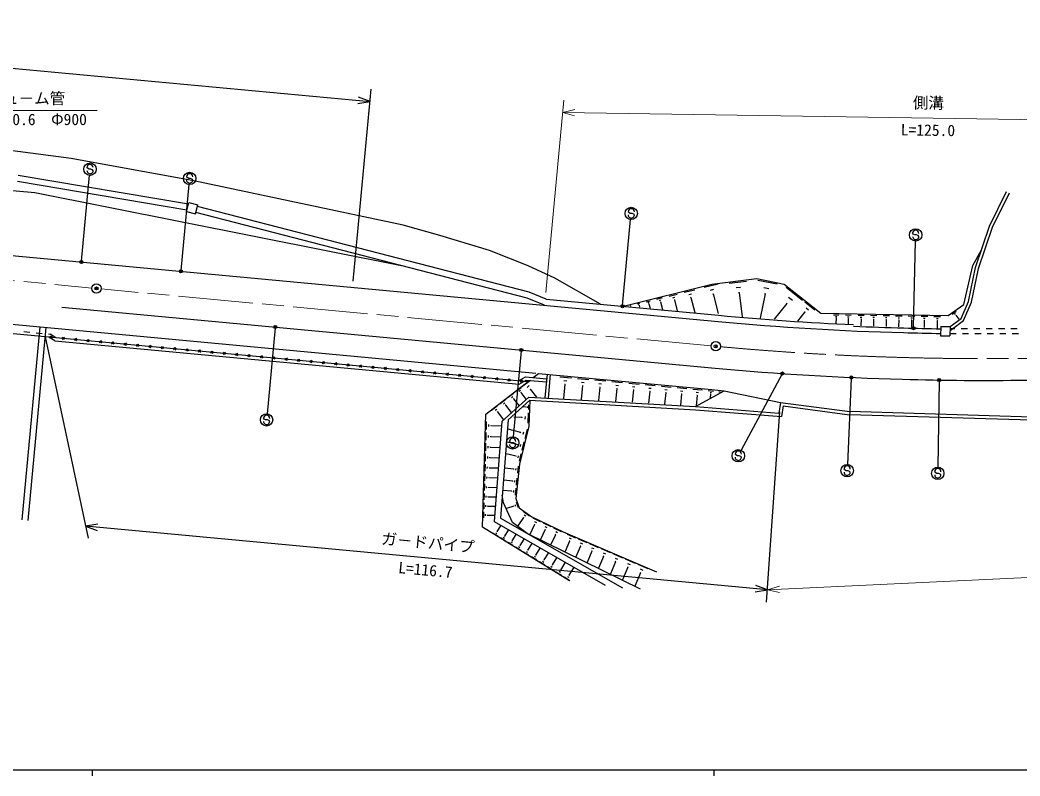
# Model space of a CAD drawing. Units: millimetres, scale not verified. Extents: x 0 to 700000, y -47500 to 447500.
# Drawn here: x 156420 to 317199, y 204000 to 325524 of the extents above; entities that cross this region are included whole.
import ezdxf
from ezdxf.enums import TextEntityAlignment as Align

# ---------------------------------------------------------------- set-up
doc = ezdxf.new("R2010")
doc.units = ezdxf.units.MM
doc.header["$LTSCALE"] = 1000
doc.header["$PDMODE"] = 32
doc.header["$PDSIZE"] = 500
doc.linetypes.add('CHAIN', pattern=[18.5, 12, -1.5, 3.5, -1.5])
for name, color, linetype, lineweight in [('M-STR-HTXT', 7, 'Continuous', 13), ('M-STR-STRC', 7, 'Continuous', 25), ('M-TTL-BAND', 7, 'Continuous', 25), ('S-TTL', 7, 'Continuous', 25)]:
    doc.layers.add(name, color=color, linetype=linetype, lineweight=lineweight)
doc.styles.add('@ＭＳ ゴシック', font='')
doc.styles.add('ＭＳ ゴシック', font='')
doc.styles.get('@ＭＳ ゴシック').set_extended_font_data('@MS Gothic')
doc.styles.get('ＭＳ ゴシック').set_extended_font_data('MS Gothic')

msp = doc.modelspace()

# ---------------------------------------------------------------- linework, layer by layer
at = {"layer": 'M-STR-HTXT'}
for p, q in [((240965, 281701), (243856, 312656)), ((149807, 310962), (168807, 310962)), ((245610, 311152), (243670, 310665)), ((361196, 308824), (243670, 310665)), ((243670, 310665), (245593, 310117)), ((276602, 233924), (392382, 239381)), ((278507, 234532), (276602, 233924)), ((276602, 233924), (278556, 233498))]:
    msp.add_line(p, q, dxfattribs=at)
at = {"layer": 'M-STR-STRC'}
for p, q in [((72309, 325524), (212698, 312415)), ((210002, 283541), (212884, 314407)), ((210727, 312079), (212698, 312415)), ((212698, 312415), (210823, 313110)), ((167285, 301694), (167186, 301812)), ((167530, 301555), (167285, 301694)), ((167831, 301552), (167530, 301555)), ((168076, 301441), (167831, 301552)), ((168182, 301304), (168076, 301441)), ((166300, 286768), (167588, 300558)), ((182316, 285272), (183604, 299062)), ((183301, 300199), (183202, 300317)), ((183546, 300059), (183301, 300199)), ((183847, 300057), (183546, 300059)), ((184092, 299945), (183847, 300057)), ((184198, 299809), (184092, 299945)), ((254296, 294574), (254197, 294692)), ((254541, 294434), (254296, 294574)), ((254842, 294432), (254541, 294434)), ((255087, 294320), (254842, 294432)), ((255193, 294184), (255087, 294320)), ((253311, 279647), (254599, 293437)), ((300039, 291116), (299939, 291234)), ((300283, 290976), (300039, 291116)), ((300079, 276129), (300410, 289975)), ((300584, 290974), (300283, 290976)), ((300829, 290862), (300584, 290974)), ((300935, 290726), (300829, 290862)), ((197444, 276026), (196157, 262236)), ((160457, 274609), (167389, 242205)), ((237009, 272331), (235722, 258541)), ((278933, 268561), (272378, 256361)), ((290065, 267915), (289448, 254078)), ((304205, 267497), (303994, 253649)), ((276464, 231929), (278580, 262558)), ((195668, 261381), (195569, 261499)), ((195913, 261241), (195668, 261381)), ((196214, 261239), (195913, 261241)), ((196459, 261127), (196214, 261239)), ((196565, 260991), (196459, 261127)), ((235234, 257686), (235134, 257804)), ((235478, 257547), (235234, 257686)), ((235779, 257544), (235478, 257547)), ((236024, 257433), (235779, 257544)), ((236130, 257296), (236024, 257433)), ((271510, 255620), (271410, 255738)), ((271754, 255481), (271510, 255620)), ((272055, 255479), (271754, 255481)), ((272300, 255367), (272055, 255479)), ((272406, 255231), (272300, 255367)), ((289008, 253220), (288909, 253338)), ((289253, 253080), (289008, 253220)), ((289554, 253078), (289253, 253080)), ((289799, 252966), (289554, 253078)), ((289905, 252830), (289799, 252966)), ((303583, 252789), (303484, 252907)), ((303828, 252650), (303583, 252789)), ((304129, 252648), (303828, 252650)), ((304374, 252536), (304129, 252648)), ((304480, 252400), (304374, 252536)), ((168942, 244497), (166971, 244161)), ((276602, 233924), (166971, 244161)), ((166971, 244161), (168846, 243466)), ((274631, 233588), (276602, 233924)), ((276602, 233924), (274727, 234619))]:
    msp.add_line(p, q, dxfattribs=at)
for centre, radius in [((167681, 301554), 1000), ((183697, 300058), 1000), ((254692, 294433), 1000), ((300434, 290975), 1000), ((166286, 286619), 150), ((166286, 286619), 120), ((166286, 286619), 90), ((166286, 286619), 60), ((166286, 286619), 30), ((182302, 285123), 150), ((182302, 285123), 120), ((182302, 285123), 90), ((182302, 285123), 60), ((182302, 285123), 30), ((253297, 279498), 150), ((253297, 279498), 120), ((253297, 279498), 90), ((253297, 279498), 60), ((253297, 279498), 30), ((197458, 276175), 150), ((197458, 276175), 120), ((197458, 276175), 90), ((197458, 276175), 60), ((197458, 276175), 30), ((300075, 275979), 150), ((300075, 275979), 120), ((300075, 275979), 90), ((300075, 275979), 60), ((300075, 275979), 30), ((237023, 272481), 150), ((237023, 272481), 120), ((237023, 272481), 90), ((237023, 272481), 60), ((237023, 272481), 30), ((279004, 268693), 150), ((279004, 268693), 120), ((279004, 268693), 90), ((279004, 268693), 60), ((279004, 268693), 30), ((290072, 268064), 150), ((290072, 268064), 120), ((290072, 268064), 90), ((290072, 268064), 60), ((290072, 268064), 30), ((304208, 267647), 150), ((304208, 267647), 120), ((304208, 267647), 90), ((304208, 267647), 60), ((304208, 267647), 30), ((196064, 261240), 1000), ((235629, 257546), 1000), ((271905, 255480), 1000), ((289403, 253079), 1000), ((303978, 252649), 1000)]:
    msp.add_circle(centre, radius, dxfattribs=at)
for centre, start, end in [((167686, 301808), 359.55488, 179.55488), ((167682, 301308), 179.55488, 359.55488), ((183702, 300313), 359.55488, 179.55488), ((183698, 299813), 179.55488, 359.55488), ((254697, 294688), 359.55488, 179.55488), ((254693, 294188), 179.55488, 359.55488), ((300439, 291230), 359.55488, 179.55488), ((300435, 290730), 179.55488, 359.55488), ((196065, 260995), 179.55488, 359.55488), ((196069, 261495), 359.55488, 179.55488), ((235630, 257300), 179.55488, 359.55488), ((235634, 257800), 359.55488, 179.55488), ((271910, 255735), 359.55488, 179.55488), ((271906, 255235), 179.55488, 359.55488), ((289405, 252834), 179.55488, 359.55488), ((289409, 253334), 359.55488, 179.55488), ((303984, 252903), 359.55488, 179.55488), ((303980, 252403), 179.55488, 359.55488)]:
    msp.add_arc(centre, 500, start, end, dxfattribs=at)
for p in [(166286, 286619), (182302, 285123), (253297, 279498), (197458, 276175), (300075, 275979), (237023, 272481), (279004, 268693), (290072, 268064), (304208, 267647)]:
    msp.add_point(p, dxfattribs=at)
at = {"layer": 'M-TTL-BAND', "color": 2, "linetype": 'CHAIN', "lineweight": 13}
for p, q in [((69895, 291602), (167968, 282444)), ((267535, 273147), (169462, 282305))]:
    msp.add_line(p, q, dxfattribs=at)
at = {"layer": 'M-TTL-BAND'}
for p, q in [((40000, 205000), (579000, 205000)), ((168000, 205000), (168000, 204000)), ((268000, 205000), (268000, 204000))]:
    msp.add_line(p, q, dxfattribs=at)
at = {"layer": 'M-TTL-BAND', "color": 2, "linetype": 'CHAIN', "lineweight": 13}
for centre, radius, start, end in [((310321, 722002), 450889, 264.74545, 268.482), ((311907, 771088), 500000, 268.44942, 272.98457)]:
    msp.add_arc(centre, radius, start, end, dxfattribs=at)
at = {"layer": 'S-TTL'}
for p, q in [((164626, 303242), (150742, 305075)), ((184378, 299679), (164626, 303242)), ((183248, 294975), (156016, 299539)), ((183499, 295947), (156135, 300533)), ((218014, 292554), (184378, 299679)), ((151118, 298502), (158781, 297797)), ((158781, 297797), (217756, 286053)), ((312289, 292390), (315043, 297974)), ((312752, 292199), (315491, 297753)), ((183186, 294735), (183562, 296187)), ((183562, 296187), (185014, 295812)), ((69520, 295654), (268654, 277060)), ((183186, 294735), (184638, 294359)), ((184638, 294359), (185014, 295812)), ((237975, 280825), (184701, 294601)), ((238293, 281775), (184951, 295570)), ((223934, 290877), (218014, 292554)), ((310035, 285730), (312289, 292390)), ((310519, 285599), (312752, 292199)), ((231898, 288467), (223934, 290877)), ((238132, 286005), (231898, 288467)), ((309626, 286049), (310993, 288560)), ((68497, 284702), (239375, 268746)), ((242428, 284014), (238132, 286005)), ((308153, 279813), (309626, 286049)), ((308933, 280296), (310035, 285730)), ((309413, 280144), (310519, 285599)), ((249759, 279828), (242428, 284014)), ((253443, 279534), (267646, 283065)), ((266426, 282556), (268662, 283112)), ((267646, 283065), (274864, 283964)), ((270425, 283210), (273206, 283556)), ((274864, 283964), (279306, 283065)), ((275037, 283725), (278182, 283088)), ((279306, 283065), (285202, 278385)), ((241018, 280645), (238293, 281775)), ((260792, 281155), (262094, 281479)), ((263179, 281748), (264899, 282176)), ((263952, 281393), (264382, 281500)), ((267431, 282093), (267990, 282232)), ((267807, 281475), (267947, 281509)), ((267877, 281492), (268659, 278349)), ((271572, 282505), (272267, 282592)), ((271937, 281703), (272111, 281725)), ((272024, 281714), (272507, 277832)), ((276228, 281520), (275435, 277602)), ((276026, 282543), (276812, 282384)), ((276130, 281540), (276326, 281500)), ((279622, 282559), (282235, 280485)), ((240775, 279663), (237975, 280825)), ((241018, 280645), (268747, 278055)), ((255686, 279886), (256095, 279987)), ((255870, 279801), (255972, 279827)), ((257101, 280238), (257758, 280401)), ((257397, 280102), (257561, 280143)), ((257507, 279920), (257548, 279930)), ((257528, 279925), (257713, 279182)), ((258786, 280657), (259738, 280893)), ((259214, 280460), (259452, 280519)), ((259374, 280196), (259434, 280211)), ((259404, 280204), (259704, 278996)), ((261377, 280886), (261703, 280967)), ((261596, 280525), (261678, 280546)), ((261637, 280535), (262075, 278775)), ((264241, 280917), (264349, 280944)), ((264295, 280930), (264896, 278512)), ((279684, 279954), (277664, 277409)), ((279602, 280019), (279765, 279889)), ((279979, 280997), (280633, 280479)), ((282579, 280212), (284198, 278927)), ((305641, 278041), (308153, 279813)), ((307731, 277567), (308933, 280296)), ((308136, 277244), (309413, 280144)), ((163162, 279378), (268195, 269570)), ((254496, 279590), (254698, 279640)), ((254587, 279548), (254637, 279561)), ((254621, 279493), (254633, 279496)), ((254627, 279494), (254633, 279468)), ((255939, 279688), (255964, 279694)), ((255951, 279691), (256039, 279337)), ((282617, 278598), (281436, 277109)), ((282567, 278638), (282668, 278557)), ((282801, 279244), (283205, 278923)), ((285202, 278385), (305641, 278041)), ((287203, 278151), (288068, 278137)), ((306274, 278243), (306933, 278708)), ((306661, 278220), (306826, 278336)), ((287523, 277886), (287740, 277883)), ((287600, 277626), (287654, 277625)), ((287627, 277625), (287613, 276749)), ((289141, 278119), (290065, 278103)), ((289483, 277836), (289714, 277832)), ((289565, 277557), (289623, 277556)), ((289594, 277557), (289579, 276668)), ((291155, 278085), (292155, 278068)), ((291525, 277779), (291775, 277775)), ((291614, 277477), (291676, 277476)), ((291645, 277477), (291626, 276371)), ((293158, 278051), (294170, 278034)), ((293532, 277741), (293785, 277737)), ((293622, 277436), (293685, 277435)), ((293654, 277436), (293635, 276312)), ((295173, 278017), (296198, 278000)), ((295552, 277704), (295808, 277699)), ((295643, 277394), (295707, 277393)), ((295675, 277394), (295656, 276253)), ((297201, 277983), (298238, 277966)), ((297585, 277666), (297844, 277661)), ((297677, 277353), (297741, 277352)), ((297709, 277352), (297690, 276193)), ((299241, 277949), (300292, 277931)), ((299630, 277627), (299892, 277623)), ((299723, 277311), (299789, 277309)), ((299756, 277310), (299736, 276133)), ((301295, 277914), (302358, 277897)), ((301688, 277589), (301954, 277584)), ((301782, 277268), (301849, 277267)), ((301816, 277268), (301796, 276072)), ((303361, 277880), (304437, 277862)), ((303759, 277550), (304028, 277546)), ((303855, 277225), (303922, 277224)), ((303888, 277225), (303868, 276011)), ((305949, 275619), (308136, 277244)), ((305957, 276248), (307731, 277567)), ((306862, 278066), (306903, 278095)), ((306883, 278080), (307355, 277411)), ((160457, 274609), (152990, 275306)), ((159601, 276195), (156704, 245176)), ((157019, 275432), (158014, 275339)), ((160597, 276102), (157700, 245083)), ((159010, 275246), (160006, 275153)), ((161001, 275060), (161245, 275037)), ((162194, 274446), (161245, 275037)), ((304457, 276269), (304437, 274769)), ((304457, 276269), (305957, 276248)), ((305957, 276248), (305937, 274748)), ((305942, 275124), (306942, 275127)), ((306734, 275876), (305952, 275874)), ((308734, 275882), (307734, 275879)), ((307942, 275130), (308942, 275133)), ((310734, 275888), (309734, 275885)), ((309942, 275136), (310942, 275138)), ((312734, 275894), (311734, 275891)), ((311942, 275141), (312942, 275144)), ((314734, 275899), (313734, 275896)), ((313942, 275147), (314942, 275150)), ((316734, 275905), (315734, 275902)), ((315942, 275153), (316942, 275156)), ((238044, 267364), (160457, 274609)), ((162030, 273959), (161081, 274550)), ((161568, 274681), (161187, 274365)), ((161219, 274713), (161535, 274332)), ((162030, 273959), (236672, 266990)), ((163559, 274495), (163178, 274179)), ((163210, 274527), (163526, 274146)), ((165550, 274309), (165169, 273993)), ((165202, 274341), (165518, 273960)), ((167542, 274123), (167161, 273807)), ((167193, 274155), (167509, 273774)), ((169533, 273937), (169152, 273621)), ((169184, 273969), (169500, 273588)), ((171524, 273751), (171143, 273435)), ((171176, 273783), (171492, 273402)), ((173516, 273565), (173135, 273249)), ((173167, 273597), (173483, 273216)), ((175507, 273379), (175126, 273063)), ((175158, 273411), (175474, 273030)), ((304437, 274769), (305937, 274748)), ((177498, 273193), (177117, 272877)), ((177150, 273226), (177466, 272845)), ((179490, 273007), (179109, 272691)), ((179141, 273040), (179457, 272659)), ((181481, 272821), (181100, 272505)), ((181132, 272854), (181448, 272473)), ((183472, 272635), (183091, 272319)), ((183124, 272668), (183440, 272287)), ((185464, 272449), (185083, 272133)), ((185115, 272482), (185431, 272101)), ((187455, 272263), (187074, 271947)), ((187106, 272296), (187422, 271915)), ((189446, 272077), (189065, 271761)), ((189098, 272110), (189414, 271729)), ((191438, 271891), (191057, 271575)), ((191089, 271924), (191405, 271543)), ((193081, 271738), (193396, 271357)), ((193429, 271705), (193048, 271389)), ((195420, 271519), (195039, 271204)), ((195072, 271552), (195388, 271171)), ((197412, 271334), (197031, 271018)), ((197063, 271366), (197379, 270985)), ((199403, 271148), (199022, 270832)), ((199055, 271180), (199370, 270799)), ((201394, 270962), (201013, 270646)), ((201046, 270994), (201362, 270613)), ((203386, 270776), (203005, 270460)), ((203037, 270808), (203353, 270427)), ((205377, 270590), (204996, 270274)), ((205029, 270622), (205344, 270241)), ((207368, 270404), (206987, 270088)), ((207020, 270436), (207336, 270055)), ((209360, 270218), (208979, 269902)), ((209011, 270250), (209327, 269869)), ((211351, 270032), (210970, 269716)), ((211003, 270064), (211318, 269683)), ((213342, 269846), (212961, 269530)), ((212994, 269878), (213310, 269497)), ((215334, 269660), (214953, 269344)), ((214985, 269693), (215301, 269312)), ((217325, 269474), (216944, 269158)), ((216977, 269507), (217292, 269126)), ((219316, 269288), (218935, 268972)), ((218968, 269321), (219284, 268940)), ((221308, 269102), (220927, 268786)), ((220959, 269135), (221275, 268754)), ((223299, 268916), (222918, 268600)), ((222951, 268949), (223267, 268568)), ((225290, 268730), (224909, 268414)), ((224942, 268763), (225258, 268382)), ((227282, 268544), (226901, 268228)), ((226933, 268577), (227249, 268196)), ((238912, 268036), (239780, 268708)), ((239780, 268708), (267630, 266107)), ((241167, 268578), (240812, 264772)), ((241665, 268532), (241312, 264743)), ((229273, 268358), (228892, 268042)), ((228925, 268391), (229241, 268010)), ((231264, 268172), (230883, 267856)), ((230916, 268205), (231232, 267824)), ((231315, 262153), (238333, 267588)), ((233256, 267986), (232875, 267671)), ((232907, 268019), (233223, 267638)), ((235247, 267801), (234866, 267485)), ((234899, 267833), (235215, 267452)), ((236559, 267502), (237669, 268152)), ((236672, 266990), (237782, 267639)), ((237238, 267615), (236857, 267299)), ((236890, 267647), (237206, 267266)), ((238479, 267574), (237064, 266479)), ((237669, 268152), (241098, 267832)), ((237782, 267639), (241051, 267334)), ((243210, 268187), (245077, 268013)), ((244039, 266980), (243826, 264700)), ((243858, 267562), (244324, 267518)), ((243981, 266986), (244097, 266975)), ((246056, 267922), (247871, 267753)), ((246686, 267314), (247139, 267271)), ((248850, 267661), (250616, 267497)), ((249463, 267070), (249904, 267029)), ((251596, 267405), (253312, 267245)), ((254292, 267154), (255960, 266998)), ((256941, 266907), (258562, 266756)), ((235770, 265477), (234920, 264819)), ((236985, 266417), (236181, 265795)), ((236870, 265943), (236669, 265787)), ((236981, 265643), (236931, 265604)), ((236956, 265624), (237760, 264586)), ((238309, 266746), (237946, 266465)), ((238510, 266205), (238419, 266135)), ((238465, 266170), (239458, 264887)), ((246862, 266748), (246656, 264538)), ((246805, 266753), (246918, 266743)), ((249634, 266520), (249435, 264378)), ((249579, 266525), (249689, 266515)), ((252358, 266295), (252164, 264222)), ((252191, 266830), (252620, 266790)), ((252304, 266300), (252411, 266290)), ((255033, 266075), (254846, 264069)), ((254871, 266595), (255288, 266556)), ((254981, 266080), (255085, 266070)), ((257661, 265859), (257480, 263918)), ((257503, 266364), (257909, 266326)), ((257610, 265864), (257711, 265854)), ((259543, 266664), (261117, 266518)), ((260242, 265646), (260067, 263770)), ((260089, 266137), (260483, 266100)), ((260193, 265651), (260291, 265642)), ((262098, 266426), (263627, 266284)), ((262777, 265438), (262608, 263624)), ((262629, 265914), (263011, 265878)), ((262729, 265442), (262825, 265433)), ((264609, 266192), (266092, 266054)), ((265044, 263385), (269652, 265923)), ((265124, 265695), (265494, 265661)), ((267058, 265964), (267933, 265882)), ((267362, 265671), (267580, 265650)), ((267447, 265398), (267388, 264770)), ((267419, 265401), (267474, 265396)), ((268780, 265803), (269070, 265776)), ((268880, 265706), (268953, 265699)), ((268899, 265617), (268918, 265615)), ((268908, 265616), (268908, 265607)), ((269652, 265923), (278670, 264057)), ((234509, 264500), (233611, 263805)), ((233863, 261000), (238205, 264921)), ((234381, 263970), (234156, 263796)), ((234885, 261249), (238385, 264410)), ((235649, 264975), (235436, 264810)), ((235767, 264658), (235714, 264617)), ((235740, 264638), (236595, 263534)), ((238205, 264921), (265044, 263385)), ((238385, 264410), (238208, 260208)), ((238385, 264410), (265010, 262886)), ((265268, 265233), (265107, 263514)), ((265221, 265237), (265314, 265228)), ((278670, 264057), (278437, 262309)), ((278670, 264057), (289845, 262569)), ((230790, 243980), (231315, 262153)), ((233199, 263485), (232251, 262752)), ((233063, 262926), (232827, 262743)), ((233195, 262573), (233136, 262527)), ((233165, 262550), (234128, 261307)), ((234505, 263635), (234449, 263592)), ((234477, 263614), (235385, 262441)), ((237771, 263296), (237229, 263318)), ((237770, 263271), (237772, 263320)), ((238000, 263189), (238008, 263383)), ((238131, 260733), (238200, 262395)), ((238221, 262887), (238254, 263665)), ((265010, 262886), (278870, 261773)), ((265044, 263385), (278437, 262309)), ((279100, 263496), (278870, 261773)), ((279100, 263496), (289804, 262070)), ((331073, 261351), (289845, 262569)), ((231382, 260989), (231344, 259702)), ((231754, 260495), (231745, 260173)), ((233863, 261000), (232642, 244903)), ((234885, 261249), (233687, 245457)), ((237168, 261606), (235837, 261662)), ((237166, 261554), (237171, 261658)), ((237658, 261378), (237676, 261793)), ((331114, 260850), (289804, 262070)), ((231330, 259217), (231294, 257971)), ((232137, 260363), (232134, 260283)), ((232136, 260323), (233758, 260276)), ((236926, 259229), (234882, 259731)), ((238208, 260208), (236713, 254124)), ((236915, 259183), (236937, 259275)), ((237323, 258936), (237414, 259305)), ((237630, 258273), (237993, 259749)), ((231280, 257486), (231245, 256280)), ((231691, 258739), (231682, 258427)), ((232061, 258611), (232059, 258533)), ((232060, 258572), (233626, 258527)), ((236533, 257228), (234720, 257674)), ((236523, 257187), (236543, 257270)), ((236889, 256966), (236970, 257296)), ((237163, 256373), (237488, 257694)), ((231231, 255794), (231198, 254628)), ((231629, 257023), (231620, 256722)), ((231987, 256899), (231985, 256824)), ((231986, 256862), (233496, 256818)), ((236171, 255388), (234570, 255781)), ((236733, 254625), (237023, 255803)), ((231184, 254142), (231151, 253015)), ((231569, 255347), (231560, 255055)), ((231915, 255227), (231913, 255154)), ((231914, 255191), (233369, 255149)), ((236713, 254124), (236137, 248608)), ((236162, 255351), (236180, 255425)), ((236489, 255154), (236561, 255448)), ((231137, 252528), (231105, 251438)), ((231510, 253709), (231501, 253428)), ((231845, 253594), (231843, 253523)), ((231844, 253559), (233246, 253518)), ((235829, 253323), (234346, 253478)), ((235825, 253287), (235833, 253359)), ((236160, 253143), (236190, 253431)), ((236461, 252674), (236582, 253828)), ((231091, 250951), (231061, 249899)), ((231452, 252110), (231444, 251837)), ((231776, 251998), (231774, 251930)), ((231775, 251964), (233125, 251925)), ((235641, 251391), (234191, 251543)), ((235637, 251356), (235645, 251426)), ((235966, 251214), (235995, 251497)), ((236261, 250755), (236379, 251886)), ((231047, 249411), (231017, 248394)), ((231396, 250547), (231388, 250284)), ((231709, 250440), (231707, 250374)), ((231708, 250407), (233007, 250369)), ((235486, 249771), (234068, 249919)), ((235482, 249736), (235489, 249805)), ((235804, 249597), (235833, 249874)), ((236093, 249147), (236208, 250255)), ((231003, 247907), (230975, 246925)), ((231341, 249021), (231333, 248767)), ((231643, 248917), (231641, 248853)), ((231642, 248885), (232892, 248849)), ((234152, 247931), (233968, 249159)), ((235630, 244771), (234152, 247931)), ((236137, 248608), (236651, 247119)), ((236545, 247122), (236228, 248037)), ((230961, 246437), (230933, 245490)), ((231235, 246074), (231228, 245837)), ((231287, 247530), (231280, 247285)), ((231579, 247430), (231577, 247368)), ((231578, 247399), (232779, 247364)), ((235838, 247390), (234652, 246980)), ((235848, 247361), (235828, 247418)), ((236152, 247370), (236073, 247599)), ((236651, 247119), (238733, 245645)), ((238357, 245789), (237314, 246527)), ((231516, 245977), (231514, 245917)), ((231515, 245947), (232669, 245914)), ((232642, 244903), (250514, 234673)), ((233687, 245457), (253273, 234246)), ((237976, 243003), (235630, 244771)), ((237392, 245532), (236456, 244211)), ((237425, 245509), (237360, 245556)), ((237744, 245753), (237484, 245938)), ((239162, 244418), (238400, 242839)), ((238733, 245645), (243752, 243224)), ((240132, 244859), (238903, 245452)), ((239200, 244400), (239124, 244437)), ((239493, 244713), (239186, 244861)), ((241812, 244049), (240583, 244642)), ((244783, 235361), (230790, 243980)), ((232479, 243057), (233239, 242589)), ((232905, 243109), (233095, 242992)), ((233116, 243293), (233164, 243264)), ((233140, 243279), (233724, 244226)), ((234348, 242550), (234949, 243525)), ((235576, 241810), (236193, 242813)), ((256173, 234043), (237976, 243003)), ((240842, 243608), (240080, 242028)), ((240880, 243590), (240803, 243627)), ((241173, 243903), (240866, 244051)), ((242523, 242792), (241757, 241203)), ((243498, 243236), (242263, 243832)), ((242562, 242774), (242484, 242811)), ((242856, 243089), (242547, 243237)), ((243752, 243224), (258734, 236844)), ((245768, 242257), (244444, 242821)), ((233671, 242323), (234450, 241843)), ((234107, 242377), (234302, 242257)), ((234324, 242565), (234372, 242535)), ((234882, 241577), (235680, 241085)), ((235328, 241632), (235528, 241509)), ((235551, 241826), (235601, 241795)), ((236823, 241058), (237458, 242089)), ((238091, 240294), (238744, 241353)), ((244768, 241745), (244053, 240066)), ((244809, 241727), (244726, 241763)), ((245102, 242072), (244771, 242212)), ((247582, 241484), (246209, 242069)), ((246892, 241292), (246548, 241438)), ((249448, 240690), (248023, 241297)), ((236112, 240819), (236930, 240315)), ((236570, 240876), (236774, 240750)), ((236798, 241074), (236849, 241042)), ((237362, 240049), (238201, 239533)), ((237832, 240107), (238041, 239978)), ((238065, 240310), (238117, 240278)), ((239380, 239517), (240050, 240605)), ((240689, 238728), (241377, 239846)), ((246545, 240953), (245801, 239206)), ((246588, 240935), (246502, 240971)), ((248371, 240139), (247597, 238321)), ((248416, 240120), (248327, 240158)), ((248731, 240490), (248375, 240642)), ((251365, 239874), (249887, 240503)), ((250622, 239666), (250253, 239824)), ((253335, 239034), (251804, 239687)), ((238633, 239267), (239492, 238738)), ((239114, 239326), (239328, 239194)), ((239353, 239534), (239406, 239501)), ((239924, 238471), (240804, 237930)), ((240416, 238532), (240636, 238397)), ((240661, 238745), (240716, 238711)), ((242019, 237926), (242726, 239073)), ((243371, 237111), (244097, 238289)), ((250248, 239302), (249444, 237412)), ((250295, 239282), (250202, 239321)), ((252178, 238442), (251342, 236478)), ((252226, 238421), (252130, 238462)), ((252565, 238820), (252182, 238983)), ((255361, 238172), (253773, 238848)), ((254563, 237949), (254166, 238118)), ((257442, 237285), (255798, 237986)), ((241236, 237663), (242137, 237108)), ((241740, 237725), (241966, 237587)), ((241991, 237943), (242048, 237909)), ((242570, 236842), (243492, 236274)), ((243086, 236905), (243316, 236763)), ((243343, 237129), (243400, 237093)), ((244716, 236283), (245441, 237461)), ((254161, 237557), (253292, 235517)), ((254211, 237536), (254112, 237579)), ((256200, 236649), (255298, 234530)), ((256251, 236627), (256149, 236671)), ((256616, 237055), (256205, 237230)), ((243914, 236014), (244836, 235446)), ((244430, 236078), (244661, 235936)), ((244687, 236301), (244744, 236265))]:
    msp.add_line(p, q, dxfattribs=at)
at = {"layer": 'S-TTL', "color": 3}
for centre in [(168715, 282374), (268282, 273077)]:
    msp.add_circle(centre, 750, dxfattribs=at)
at = {"layer": 'S-TTL'}
for centre, radius, start, end in [((310321, 722002), 446889, 264.65008, 268.48215), ((310321, 722002), 445889, 264.65006, 267.4458), ((310321, 722002), 446139, 267.4458, 268.48217), ((311907, 771088), 496000, 268.44929, 269.13772), ((311907, 771088), 495250, 268.44927, 269.13759), ((310321, 722002), 454389, 264.68043, 268.48188), ((311907, 771088), 503500, 268.44954, 272.98445), ((310321, 722002), 457889, 264.65026, 264.90429)]:
    msp.add_arc(centre, radius, start, end, dxfattribs=at)
at = {"layer": 'S-TTL', "color": 3}
for p in [(168715, 282374), (268282, 273077)]:
    msp.add_point(p, dxfattribs=at)

# ---------------------------------------------------------------- texts
at = {"layer": 'M-STR-HTXT', "style": 'ＭＳ ゴシック'}
msp.add_text('ヒュ－ム管', height=1833, dxfattribs=at).set_placement((151182, 311462), align=Align.BOTTOM_LEFT)
msp.add_text('側溝', height=1833, rotation=359.103, dxfattribs=at).set_placement((302449, 310744), align=Align.BOTTOM_CENTER)
msp.add_text('L=20.6\u3000Φ900', height=1833, dxfattribs=at).set_placement((159307, 310462), align=Align.TOP_CENTER)
at = {"layer": 'M-STR-HTXT', "style": '@ＭＳ ゴシック'}
msp.add_text('L=125.0', height=1833, rotation=359.103, dxfattribs=at).set_placement((302417, 308745), align=Align.TOP_CENTER)
at = {"layer": 'M-STR-STRC', "style": 'ＭＳ ゴシック'}
msp.add_text('ガ－ドパイプ', height=1833, rotation=354.665, dxfattribs=at).set_placement((221879, 240038), align=Align.BOTTOM_CENTER)
at = {"layer": 'M-STR-STRC', "style": '@ＭＳ ゴシック'}
msp.add_text('L=116.7', height=1833, rotation=354.665, dxfattribs=at).set_placement((221693, 238047), align=Align.TOP_CENTER)

doc.saveas('drawing.dxf')
